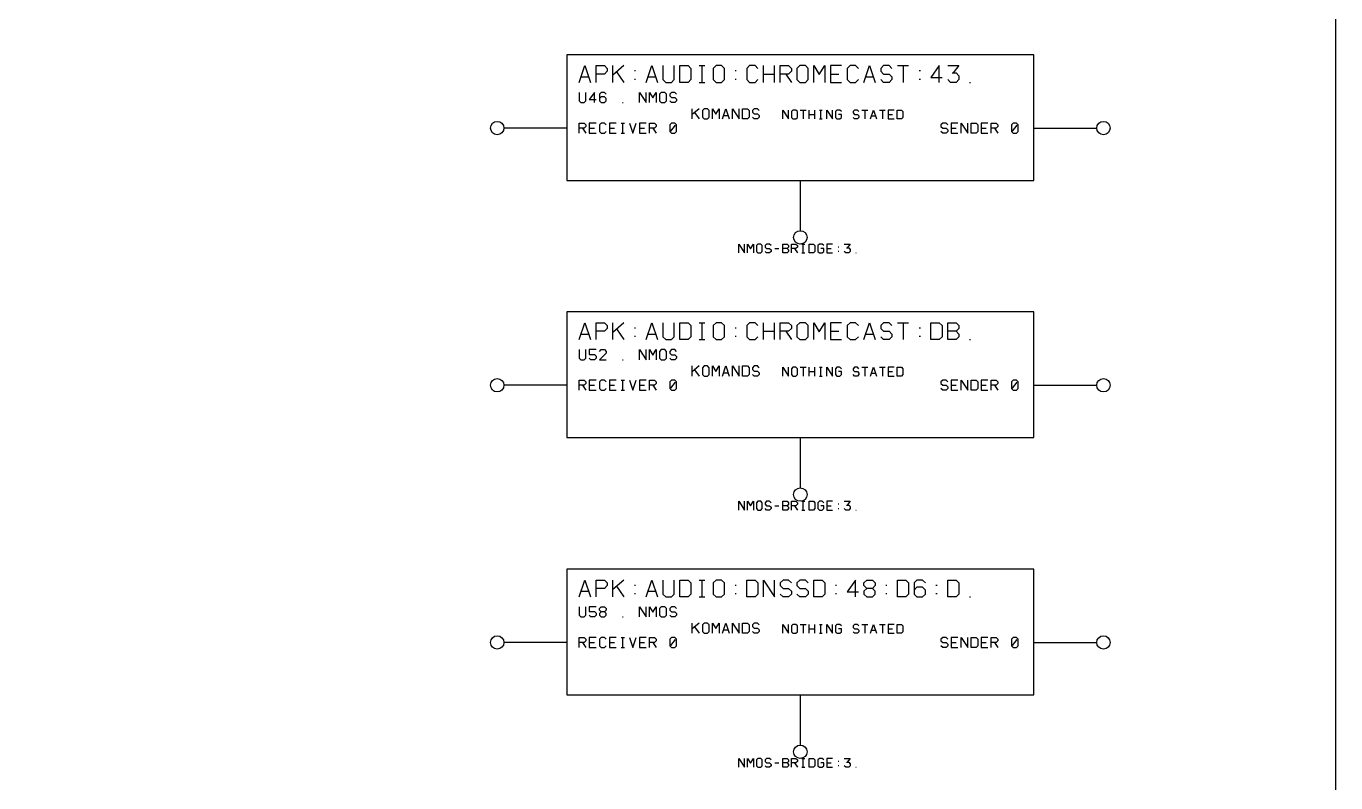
# Model space of a CAD drawing. Header units: millimetres. Extents: x 10 to 2534, y 10 to 1372.
# Drawn here: x 1223.1 to 1535.9, y 871 to 1051.6 of the extents above; entities that cross this region are included whole.
import ezdxf

# ---------------------------------------------------------------- set-up
doc = ezdxf.new("R2010")
doc.units = ezdxf.units.MM
for name, color, linetype, lineweight in [('DEVICE', 7, 'CONTINUOUS', 25), ('GROUP', 6, 'CONTINUOUS', 25), ('LABEL', 8, 'CONTINUOUS', 25), ('PANE', 250, 'CONTINUOUS', 25), ('POINT', 4, 'CONTINUOUS', 25), ('PORT_BUS', 5, 'CONTINUOUS', 25), ('PORT_IN', 3, 'CONTINUOUS', 25), ('PORT_OUT', 30, 'CONTINUOUS', 25)]:
    doc.layers.add(name, color=color, linetype=linetype, lineweight=lineweight)

msp = doc.modelspace()

# ---------------------------------------------------------------- linework, layer by layer
at = {"layer": 'DEVICE'}
for points in [[(1352.2, 1014.8), (1463.8, 1014.8), (1463.8, 1044.8), (1352.2, 1044.8)], [(1352.2, 953.4), (1463.8, 953.4), (1463.8, 983.4), (1352.2, 983.4)], [(1352.2, 892), (1463.8, 892), (1463.8, 922), (1352.2, 922)]]:
    msp.add_lwpolyline(points, close=True, dxfattribs=at)
at = {"layer": 'GROUP'}
msp.add_lwpolyline([(24, 223.4), (1535.9, 223.4), (1535.9, 1327.2), (24, 1327.2)], close=True, dxfattribs=at)
at = {"layer": 'LABEL'}
for points in [[(1355.2, 1038.2), (1356.533333, 1042.2), (1357.866667, 1038.2)], [(1359.2, 1038.2), (1359.2, 1042.2), (1361.2, 1042.2), (1361.866667, 1041.533333), (1361.866667, 1040.866667), (1361.2, 1040.2), (1359.2, 1040.2)], [(1363.2, 1038.2), (1363.2, 1042.2)], [(1365.866667, 1042.2), (1363.2, 1039.933333)], [(1371.2, 1038.2), (1372.533333, 1042.2), (1373.866667, 1038.2)], [(1375.2, 1042.2), (1375.2, 1038.866667), (1375.866667, 1038.2), (1377.2, 1038.2), (1377.866667, 1038.866667), (1377.866667, 1042.2)], [(1379.2, 1038.2), (1379.2, 1042.2), (1381.2, 1042.2), (1381.866667, 1041.533333), (1381.866667, 1038.866667), (1381.2, 1038.2), (1379.2, 1038.2)], [(1383.866667, 1042.2), (1385.2, 1042.2)], [(1384.533333, 1038.2), (1384.533333, 1042.2)], [(1387.866667, 1038.2), (1389.2, 1038.2), (1389.866667, 1038.866667), (1389.866667, 1041.533333), (1389.2, 1042.2), (1387.866667, 1042.2), (1387.2, 1041.533333), (1387.2, 1038.866667), (1387.866667, 1038.2)], [(1397.866667, 1041.533333), (1397.2, 1042.2), (1395.866667, 1042.2), (1395.2, 1041.533333), (1395.2, 1038.866667), (1395.866667, 1038.2), (1397.2, 1038.2), (1397.866667, 1038.866667)], [(1399.2, 1038.2), (1399.2, 1042.2)], [(1401.866667, 1038.2), (1401.866667, 1042.2)], [(1403.2, 1038.2), (1403.2, 1042.2), (1405.2, 1042.2), (1405.866667, 1041.533333), (1405.866667, 1040.866667), (1405.2, 1040.2), (1403.2, 1040.2)], [(1407.866667, 1038.2), (1409.2, 1038.2), (1409.866667, 1038.866667), (1409.866667, 1041.533333), (1409.2, 1042.2), (1407.866667, 1042.2), (1407.2, 1041.533333), (1407.2, 1038.866667), (1407.866667, 1038.2)], [(1411.2, 1038.2), (1411.2, 1042.2), (1412.533333, 1040.066667), (1413.866667, 1042.2), (1413.866667, 1038.2)], [(1417.866667, 1042.2), (1415.2, 1042.2), (1415.2, 1038.2), (1417.866667, 1038.2)], [(1421.866667, 1041.533333), (1421.2, 1042.2), (1419.866667, 1042.2), (1419.2, 1041.533333), (1419.2, 1038.866667), (1419.866667, 1038.2), (1421.2, 1038.2), (1421.866667, 1038.866667)], [(1423.2, 1038.2), (1424.533333, 1042.2), (1425.866667, 1038.2)], [(1429.866667, 1041.533333), (1429.2, 1042.2), (1427.866667, 1042.2), (1427.2, 1041.533333), (1427.2, 1040.866667), (1427.866667, 1040.2), (1429.2, 1040.2), (1429.866667, 1039.533333), (1429.866667, 1038.866667), (1429.2, 1038.2), (1427.866667, 1038.2), (1427.2, 1038.866667)], [(1431.2, 1042.2), (1433.866667, 1042.2)], [(1432.533333, 1042.2), (1432.533333, 1038.2)], [(1441.2, 1038.2), (1441.2, 1042.2), (1439.2, 1039.4), (1441.866667, 1039.4)], [(1443.2, 1042.2), (1445.866667, 1042.2), (1444.533333, 1040.466667)], [(1355.666667, 1039.533333), (1357.4, 1039.533333)], [(1364.133333, 1040.733333), (1365.866667, 1038.2)], [(1368.4, 1041), (1368.666667, 1041)], [(1368.4, 1039), (1368.666667, 1039)], [(1371.666667, 1039.533333), (1373.4, 1039.533333)], [(1392.4, 1041), (1392.666667, 1041)], [(1392.4, 1039), (1392.666667, 1039)], [(1399.2, 1040.2), (1401.866667, 1040.2)], [(1404.533333, 1040.2), (1405.866667, 1038.2)], [(1415.2, 1040.2), (1417.2, 1040.2)], [(1423.666667, 1039.533333), (1425.4, 1039.533333)], [(1436.4, 1041), (1436.666667, 1041)], [(1436.4, 1039), (1436.666667, 1039)], [(1444.266667, 1040.466667), (1445.2, 1040.466667), (1445.866667, 1039.8), (1445.866667, 1038.866667), (1445.2, 1038.2), (1443.866667, 1038.2), (1443.2, 1038.866667)], [(1355.2, 1035.8), (1355.2, 1033.8), (1355.6, 1033.4), (1356.4, 1033.4), (1356.8, 1033.8), (1356.8, 1035.8)], [(1358.8, 1033.4), (1358.8, 1035.8), (1357.6, 1034.12), (1359.2, 1034.12)], [(1361.6, 1035.4), (1361.2, 1035.8), (1360.4, 1035.8), (1360, 1035.4), (1360, 1033.8), (1360.4, 1033.4), (1361.2, 1033.4), (1361.6, 1033.8), (1361.6, 1034.36), (1361.2, 1034.76), (1360.4, 1034.76), (1360, 1034.36)], [(1369.6, 1033.4), (1369.6, 1035.8), (1371.2, 1033.4), (1371.2, 1035.8)], [(1372, 1033.4), (1372, 1035.8), (1372.8, 1034.52), (1373.6, 1035.8), (1373.6, 1033.4)], [(1374.8, 1033.4), (1375.6, 1033.4), (1376, 1033.8), (1376, 1035.4), (1375.6, 1035.8), (1374.8, 1035.8), (1374.4, 1035.4), (1374.4, 1033.8), (1374.8, 1033.4)], [(1378.4, 1035.4), (1378, 1035.8), (1377.2, 1035.8), (1376.8, 1035.4), (1376.8, 1035), (1377.2, 1034.6), (1378, 1034.6), (1378.4, 1034.2), (1378.4, 1033.8), (1378, 1033.4), (1377.2, 1033.4), (1376.8, 1033.8)], [(1383.866667, 1038.2), (1385.2, 1038.2)], [(1448.4, 1038.2), (1448.666667, 1038.2)], [(1365.52, 1033.4), (1365.68, 1033.4)], [(1355.2, 1026.1), (1355.2, 1028.5), (1356.4, 1028.5), (1356.8, 1028.1), (1356.8, 1027.7), (1356.4, 1027.3), (1355.2, 1027.3)], [(1356, 1027.3), (1356.8, 1026.1)], [(1359.2, 1028.5), (1357.6, 1028.5), (1357.6, 1026.1), (1359.2, 1026.1)], [(1357.6, 1027.3), (1358.8, 1027.3)], [(1361.6, 1028.1), (1361.2, 1028.5), (1360.4, 1028.5), (1360, 1028.1), (1360, 1026.5), (1360.4, 1026.1), (1361.2, 1026.1), (1361.6, 1026.5)], [(1364, 1028.5), (1362.4, 1028.5), (1362.4, 1026.1), (1364, 1026.1)], [(1362.4, 1027.3), (1363.6, 1027.3)], [(1365.2, 1028.5), (1366, 1028.5)], [(1365.2, 1026.1), (1366, 1026.1)], [(1365.6, 1026.1), (1365.6, 1028.5)], [(1367.2, 1028.5), (1368, 1026.1), (1368.8, 1028.5)], [(1371.2, 1028.5), (1369.6, 1028.5), (1369.6, 1026.1), (1371.2, 1026.1)], [(1369.6, 1027.3), (1370.8, 1027.3)], [(1372, 1026.1), (1372, 1028.5), (1373.2, 1028.5), (1373.6, 1028.1), (1373.6, 1027.7), (1373.2, 1027.3), (1372, 1027.3)], [(1372.8, 1027.3), (1373.6, 1026.1)], [(1377.2, 1026.1), (1378, 1026.1), (1378.4, 1026.5), (1378.4, 1028.1), (1378, 1028.5), (1377.2, 1028.5), (1376.8, 1028.1), (1376.8, 1026.5), (1377.2, 1026.1)], [(1377.04, 1026.58), (1378.16, 1028.02)], [(1443.2, 1028.1), (1442.8, 1028.5), (1442, 1028.5), (1441.6, 1028.1), (1441.6, 1027.7), (1442, 1027.3), (1442.8, 1027.3), (1443.2, 1026.9), (1443.2, 1026.5), (1442.8, 1026.1), (1442, 1026.1), (1441.6, 1026.5)], [(1445.6, 1028.5), (1444, 1028.5), (1444, 1026.1), (1445.6, 1026.1)], [(1444, 1027.3), (1445.2, 1027.3)], [(1446.4, 1026.1), (1446.4, 1028.5), (1448, 1026.1), (1448, 1028.5)], [(1448.8, 1026.1), (1448.8, 1028.5), (1450, 1028.5), (1450.4, 1028.1), (1450.4, 1026.5), (1450, 1026.1), (1448.8, 1026.1)], [(1452.8, 1028.5), (1451.2, 1028.5), (1451.2, 1026.1), (1452.8, 1026.1)], [(1451.2, 1027.3), (1452.4, 1027.3)], [(1453.6, 1026.1), (1453.6, 1028.5), (1454.8, 1028.5), (1455.2, 1028.1), (1455.2, 1027.7), (1454.8, 1027.3), (1453.6, 1027.3)], [(1454.4, 1027.3), (1455.2, 1026.1)], [(1458.8, 1026.1), (1459.6, 1026.1), (1460, 1026.5), (1460, 1028.1), (1459.6, 1028.5), (1458.8, 1028.5), (1458.4, 1028.1), (1458.4, 1026.5), (1458.8, 1026.1)], [(1458.64, 1026.58), (1459.76, 1028.02)], [(1393.3, 997.5), (1393.3, 999.6), (1394.7, 997.5), (1394.7, 999.6)], [(1395.4, 997.5), (1395.4, 999.6), (1396.1, 998.48), (1396.8, 999.6), (1396.8, 997.5)], [(1397.85, 997.5), (1398.55, 997.5), (1398.9, 997.85), (1398.9, 999.25), (1398.55, 999.6), (1397.85, 999.6), (1397.5, 999.25), (1397.5, 997.85), (1397.85, 997.5)], [(1401, 999.25), (1400.65, 999.6), (1399.95, 999.6), (1399.6, 999.25), (1399.6, 998.9), (1399.95, 998.55), (1400.65, 998.55), (1401, 998.2), (1401, 997.85), (1400.65, 997.5), (1399.95, 997.5), (1399.6, 997.85)], [(1401.91, 998.55), (1402.89, 998.55)], [(1403.8, 997.5), (1403.8, 999.6), (1404.85, 999.6), (1405.2, 999.25), (1405.2, 998.9), (1404.85, 998.55), (1403.8, 998.55)], [(1404.85, 998.55), (1405.2, 998.2), (1405.2, 997.85), (1404.85, 997.5), (1403.8, 997.5)], [(1405.9, 997.5), (1405.9, 999.6), (1406.95, 999.6), (1407.3, 999.25), (1407.3, 998.9), (1406.95, 998.55), (1405.9, 998.55)], [(1406.6, 998.55), (1407.3, 997.5)], [(1408.35, 999.6), (1409.05, 999.6)], [(1408.7, 997.5), (1408.7, 999.6)], [(1410.1, 997.5), (1410.1, 999.6), (1411.15, 999.6), (1411.5, 999.25), (1411.5, 997.85), (1411.15, 997.5), (1410.1, 997.5)], [(1413.6, 999.25), (1413.25, 999.6), (1412.55, 999.6), (1412.2, 999.25), (1412.2, 997.85), (1412.55, 997.5), (1413.25, 997.5), (1413.6, 997.85), (1413.6, 998.55), (1412.9, 998.55)], [(1415.7, 999.6), (1414.3, 999.6), (1414.3, 997.5), (1415.7, 997.5)], [(1414.3, 998.55), (1415.35, 998.55)], [(1417.03, 998.97), (1417.17, 998.97)], [(1417.03, 997.92), (1417.17, 997.92)], [(1418.5, 999.6), (1419.9, 999.6), (1419.2, 998.69)], [(1419.06, 998.69), (1419.55, 998.69), (1419.9, 998.34), (1419.9, 997.85), (1419.55, 997.5), (1418.85, 997.5), (1418.5, 997.85)], [(1408.35, 997.5), (1409.05, 997.5)], [(1421.23, 997.5), (1421.37, 997.5)], [(1355.2, 976.8), (1356.533333, 980.8), (1357.866667, 976.8)], [(1359.2, 976.8), (1359.2, 980.8), (1361.2, 980.8), (1361.866667, 980.133333), (1361.866667, 979.466667), (1361.2, 978.8), (1359.2, 978.8)], [(1363.2, 976.8), (1363.2, 980.8)], [(1365.866667, 980.8), (1363.2, 978.533333)], [(1364.133333, 979.333333), (1365.866667, 976.8)], [(1368.4, 979.6), (1368.666667, 979.6)], [(1371.2, 976.8), (1372.533333, 980.8), (1373.866667, 976.8)], [(1375.2, 980.8), (1375.2, 977.466667), (1375.866667, 976.8), (1377.2, 976.8), (1377.866667, 977.466667), (1377.866667, 980.8)], [(1379.2, 976.8), (1379.2, 980.8), (1381.2, 980.8), (1381.866667, 980.133333), (1381.866667, 977.466667), (1381.2, 976.8), (1379.2, 976.8)], [(1383.866667, 980.8), (1385.2, 980.8)], [(1384.533333, 976.8), (1384.533333, 980.8)], [(1387.866667, 976.8), (1389.2, 976.8), (1389.866667, 977.466667), (1389.866667, 980.133333), (1389.2, 980.8), (1387.866667, 980.8), (1387.2, 980.133333), (1387.2, 977.466667), (1387.866667, 976.8)], [(1392.4, 979.6), (1392.666667, 979.6)], [(1397.866667, 980.133333), (1397.2, 980.8), (1395.866667, 980.8), (1395.2, 980.133333), (1395.2, 977.466667), (1395.866667, 976.8), (1397.2, 976.8), (1397.866667, 977.466667)], [(1399.2, 976.8), (1399.2, 980.8)], [(1401.866667, 976.8), (1401.866667, 980.8)], [(1403.2, 976.8), (1403.2, 980.8), (1405.2, 980.8), (1405.866667, 980.133333), (1405.866667, 979.466667), (1405.2, 978.8), (1403.2, 978.8)], [(1407.866667, 976.8), (1409.2, 976.8), (1409.866667, 977.466667), (1409.866667, 980.133333), (1409.2, 980.8), (1407.866667, 980.8), (1407.2, 980.133333), (1407.2, 977.466667), (1407.866667, 976.8)], [(1411.2, 976.8), (1411.2, 980.8), (1412.533333, 978.666667), (1413.866667, 980.8), (1413.866667, 976.8)], [(1417.866667, 980.8), (1415.2, 980.8), (1415.2, 976.8), (1417.866667, 976.8)], [(1421.866667, 980.133333), (1421.2, 980.8), (1419.866667, 980.8), (1419.2, 980.133333), (1419.2, 977.466667), (1419.866667, 976.8), (1421.2, 976.8), (1421.866667, 977.466667)], [(1423.2, 976.8), (1424.533333, 980.8), (1425.866667, 976.8)], [(1429.866667, 980.133333), (1429.2, 980.8), (1427.866667, 980.8), (1427.2, 980.133333), (1427.2, 979.466667), (1427.866667, 978.8), (1429.2, 978.8), (1429.866667, 978.133333), (1429.866667, 977.466667), (1429.2, 976.8), (1427.866667, 976.8), (1427.2, 977.466667)], [(1431.2, 980.8), (1433.866667, 980.8)], [(1432.533333, 980.8), (1432.533333, 976.8)], [(1436.4, 979.6), (1436.666667, 979.6)], [(1439.2, 976.8), (1439.2, 980.8), (1441.2, 980.8), (1441.866667, 980.133333), (1441.866667, 977.466667), (1441.2, 976.8), (1439.2, 976.8)], [(1443.2, 976.8), (1443.2, 980.8), (1445.2, 980.8), (1445.866667, 980.133333), (1445.866667, 979.466667), (1445.2, 978.8), (1443.2, 978.8)], [(1355.666667, 978.133333), (1357.4, 978.133333)], [(1368.4, 977.6), (1368.666667, 977.6)], [(1371.666667, 978.133333), (1373.4, 978.133333)], [(1383.866667, 976.8), (1385.2, 976.8)], [(1392.4, 977.6), (1392.666667, 977.6)], [(1399.2, 978.8), (1401.866667, 978.8)], [(1404.533333, 978.8), (1405.866667, 976.8)], [(1415.2, 978.8), (1417.2, 978.8)], [(1423.666667, 978.133333), (1425.4, 978.133333)], [(1436.4, 977.6), (1436.666667, 977.6)], [(1445.2, 978.8), (1445.866667, 978.133333), (1445.866667, 977.466667), (1445.2, 976.8), (1443.2, 976.8)], [(1448.4, 976.8), (1448.666667, 976.8)], [(1355.2, 974.4), (1355.2, 972.4), (1355.6, 972), (1356.4, 972), (1356.8, 972.4), (1356.8, 974.4)], [(1359.2, 974.4), (1357.6, 974.4), (1357.6, 973.28), (1358.8, 973.28), (1359.2, 972.88), (1359.2, 972.4), (1358.8, 972), (1358, 972), (1357.6, 972.4)], [(1360, 974), (1360.4, 974.4), (1361.2, 974.4), (1361.6, 974), (1361.6, 973.6), (1360, 972), (1361.6, 972)], [(1369.6, 972), (1369.6, 974.4), (1371.2, 972), (1371.2, 974.4)], [(1372, 972), (1372, 974.4), (1372.8, 973.12), (1373.6, 974.4), (1373.6, 972)], [(1374.8, 972), (1375.6, 972), (1376, 972.4), (1376, 974), (1375.6, 974.4), (1374.8, 974.4), (1374.4, 974), (1374.4, 972.4), (1374.8, 972)], [(1378.4, 974), (1378, 974.4), (1377.2, 974.4), (1376.8, 974), (1376.8, 973.6), (1377.2, 973.2), (1378, 973.2), (1378.4, 972.8), (1378.4, 972.4), (1378, 972), (1377.2, 972), (1376.8, 972.4)], [(1365.52, 972), (1365.68, 972)], [(1355.2, 964.7), (1355.2, 967.1), (1356.4, 967.1), (1356.8, 966.7), (1356.8, 966.3), (1356.4, 965.9), (1355.2, 965.9)], [(1359.2, 967.1), (1357.6, 967.1), (1357.6, 964.7), (1359.2, 964.7)], [(1361.6, 966.7), (1361.2, 967.1), (1360.4, 967.1), (1360, 966.7), (1360, 965.1), (1360.4, 964.7), (1361.2, 964.7), (1361.6, 965.1)], [(1364, 967.1), (1362.4, 967.1), (1362.4, 964.7), (1364, 964.7)], [(1365.2, 967.1), (1366, 967.1)], [(1365.6, 964.7), (1365.6, 967.1)], [(1367.2, 967.1), (1368, 964.7), (1368.8, 967.1)], [(1371.2, 967.1), (1369.6, 967.1), (1369.6, 964.7), (1371.2, 964.7)], [(1372, 964.7), (1372, 967.1), (1373.2, 967.1), (1373.6, 966.7), (1373.6, 966.3), (1373.2, 965.9), (1372, 965.9)], [(1377.2, 964.7), (1378, 964.7), (1378.4, 965.1), (1378.4, 966.7), (1378, 967.1), (1377.2, 967.1), (1376.8, 966.7), (1376.8, 965.1), (1377.2, 964.7)], [(1377.04, 965.18), (1378.16, 966.62)], [(1443.2, 966.7), (1442.8, 967.1), (1442, 967.1), (1441.6, 966.7), (1441.6, 966.3), (1442, 965.9), (1442.8, 965.9), (1443.2, 965.5), (1443.2, 965.1), (1442.8, 964.7), (1442, 964.7), (1441.6, 965.1)], [(1445.6, 967.1), (1444, 967.1), (1444, 964.7), (1445.6, 964.7)], [(1446.4, 964.7), (1446.4, 967.1), (1448, 964.7), (1448, 967.1)], [(1448.8, 964.7), (1448.8, 967.1), (1450, 967.1), (1450.4, 966.7), (1450.4, 965.1), (1450, 964.7), (1448.8, 964.7)], [(1452.8, 967.1), (1451.2, 967.1), (1451.2, 964.7), (1452.8, 964.7)], [(1453.6, 964.7), (1453.6, 967.1), (1454.8, 967.1), (1455.2, 966.7), (1455.2, 966.3), (1454.8, 965.9), (1453.6, 965.9)], [(1458.8, 964.7), (1459.6, 964.7), (1460, 965.1), (1460, 966.7), (1459.6, 967.1), (1458.8, 967.1), (1458.4, 966.7), (1458.4, 965.1), (1458.8, 964.7)], [(1458.64, 965.18), (1459.76, 966.62)], [(1356, 965.9), (1356.8, 964.7)], [(1357.6, 965.9), (1358.8, 965.9)], [(1362.4, 965.9), (1363.6, 965.9)], [(1365.2, 964.7), (1366, 964.7)], [(1369.6, 965.9), (1370.8, 965.9)], [(1372.8, 965.9), (1373.6, 964.7)], [(1444, 965.9), (1445.2, 965.9)], [(1451.2, 965.9), (1452.4, 965.9)], [(1454.4, 965.9), (1455.2, 964.7)], [(1393.3, 936.1), (1393.3, 938.2), (1394.7, 936.1), (1394.7, 938.2)], [(1395.4, 936.1), (1395.4, 938.2), (1396.1, 937.08), (1396.8, 938.2), (1396.8, 936.1)], [(1397.85, 936.1), (1398.55, 936.1), (1398.9, 936.45), (1398.9, 937.85), (1398.55, 938.2), (1397.85, 938.2), (1397.5, 937.85), (1397.5, 936.45), (1397.85, 936.1)], [(1401, 937.85), (1400.65, 938.2), (1399.95, 938.2), (1399.6, 937.85), (1399.6, 937.5), (1399.95, 937.15), (1400.65, 937.15), (1401, 936.8), (1401, 936.45), (1400.65, 936.1), (1399.95, 936.1), (1399.6, 936.45)], [(1401.91, 937.15), (1402.89, 937.15)], [(1403.8, 936.1), (1403.8, 938.2), (1404.85, 938.2), (1405.2, 937.85), (1405.2, 937.5), (1404.85, 937.15), (1403.8, 937.15)], [(1404.85, 937.15), (1405.2, 936.8), (1405.2, 936.45), (1404.85, 936.1), (1403.8, 936.1)], [(1405.9, 936.1), (1405.9, 938.2), (1406.95, 938.2), (1407.3, 937.85), (1407.3, 937.5), (1406.95, 937.15), (1405.9, 937.15)], [(1406.6, 937.15), (1407.3, 936.1)], [(1408.35, 938.2), (1409.05, 938.2)], [(1408.35, 936.1), (1409.05, 936.1)], [(1408.7, 936.1), (1408.7, 938.2)], [(1410.1, 936.1), (1410.1, 938.2), (1411.15, 938.2), (1411.5, 937.85), (1411.5, 936.45), (1411.15, 936.1), (1410.1, 936.1)], [(1413.6, 937.85), (1413.25, 938.2), (1412.55, 938.2), (1412.2, 937.85), (1412.2, 936.45), (1412.55, 936.1), (1413.25, 936.1), (1413.6, 936.45), (1413.6, 937.15), (1412.9, 937.15)], [(1415.7, 938.2), (1414.3, 938.2), (1414.3, 936.1), (1415.7, 936.1)], [(1414.3, 937.15), (1415.35, 937.15)], [(1417.03, 937.57), (1417.17, 937.57)], [(1417.03, 936.52), (1417.17, 936.52)], [(1418.5, 938.2), (1419.9, 938.2), (1419.2, 937.29)], [(1419.06, 937.29), (1419.55, 937.29), (1419.9, 936.94), (1419.9, 936.45), (1419.55, 936.1), (1418.85, 936.1), (1418.5, 936.45)], [(1421.23, 936.1), (1421.37, 936.1)], [(1355.2, 915.4), (1356.533333, 919.4), (1357.866667, 915.4)], [(1355.666667, 916.733333), (1357.4, 916.733333)], [(1359.2, 915.4), (1359.2, 919.4), (1361.2, 919.4), (1361.866667, 918.733333), (1361.866667, 918.066667), (1361.2, 917.4), (1359.2, 917.4)], [(1363.2, 915.4), (1363.2, 919.4)], [(1365.866667, 919.4), (1363.2, 917.133333)], [(1364.133333, 917.933333), (1365.866667, 915.4)], [(1368.4, 918.2), (1368.666667, 918.2)], [(1371.2, 915.4), (1372.533333, 919.4), (1373.866667, 915.4)], [(1371.666667, 916.733333), (1373.4, 916.733333)], [(1375.2, 919.4), (1375.2, 916.066667), (1375.866667, 915.4), (1377.2, 915.4), (1377.866667, 916.066667), (1377.866667, 919.4)], [(1379.2, 915.4), (1379.2, 919.4), (1381.2, 919.4), (1381.866667, 918.733333), (1381.866667, 916.066667), (1381.2, 915.4), (1379.2, 915.4)], [(1383.866667, 919.4), (1385.2, 919.4)], [(1384.533333, 915.4), (1384.533333, 919.4)], [(1387.866667, 915.4), (1389.2, 915.4), (1389.866667, 916.066667), (1389.866667, 918.733333), (1389.2, 919.4), (1387.866667, 919.4), (1387.2, 918.733333), (1387.2, 916.066667), (1387.866667, 915.4)], [(1392.4, 918.2), (1392.666667, 918.2)], [(1395.2, 915.4), (1395.2, 919.4), (1397.2, 919.4), (1397.866667, 918.733333), (1397.866667, 916.066667), (1397.2, 915.4), (1395.2, 915.4)], [(1399.2, 915.4), (1399.2, 919.4), (1401.866667, 915.4), (1401.866667, 919.4)], [(1405.866667, 918.733333), (1405.2, 919.4), (1403.866667, 919.4), (1403.2, 918.733333), (1403.2, 918.066667), (1403.866667, 917.4), (1405.2, 917.4), (1405.866667, 916.733333), (1405.866667, 916.066667), (1405.2, 915.4), (1403.866667, 915.4), (1403.2, 916.066667)], [(1409.866667, 918.733333), (1409.2, 919.4), (1407.866667, 919.4), (1407.2, 918.733333), (1407.2, 918.066667), (1407.866667, 917.4), (1409.2, 917.4), (1409.866667, 916.733333), (1409.866667, 916.066667), (1409.2, 915.4), (1407.866667, 915.4), (1407.2, 916.066667)], [(1411.2, 915.4), (1411.2, 919.4), (1413.2, 919.4), (1413.866667, 918.733333), (1413.866667, 916.066667), (1413.2, 915.4), (1411.2, 915.4)], [(1416.4, 918.2), (1416.666667, 918.2)], [(1421.2, 915.4), (1421.2, 919.4), (1419.2, 916.6), (1421.866667, 916.6)], [(1423.866667, 917.4), (1423.2, 918.066667), (1423.2, 918.733333), (1423.866667, 919.4), (1425.2, 919.4), (1425.866667, 918.733333), (1425.866667, 918.066667), (1425.2, 917.4), (1423.866667, 917.4), (1423.2, 916.733333), (1423.2, 916.066667), (1423.866667, 915.4), (1425.2, 915.4), (1425.866667, 916.066667), (1425.866667, 916.733333), (1425.2, 917.4)], [(1428.4, 918.2), (1428.666667, 918.2)], [(1431.2, 915.4), (1431.2, 919.4), (1433.2, 919.4), (1433.866667, 918.733333), (1433.866667, 916.066667), (1433.2, 915.4), (1431.2, 915.4)], [(1437.866667, 918.733333), (1437.2, 919.4), (1435.866667, 919.4), (1435.2, 918.733333), (1435.2, 916.066667), (1435.866667, 915.4), (1437.2, 915.4), (1437.866667, 916.066667), (1437.866667, 917), (1437.2, 917.666667), (1435.866667, 917.666667), (1435.2, 917)], [(1440.4, 918.2), (1440.666667, 918.2)], [(1443.2, 915.4), (1443.2, 919.4), (1445.2, 919.4), (1445.866667, 918.733333), (1445.866667, 916.066667), (1445.2, 915.4), (1443.2, 915.4)], [(1368.4, 916.2), (1368.666667, 916.2)], [(1383.866667, 915.4), (1385.2, 915.4)], [(1392.4, 916.2), (1392.666667, 916.2)], [(1416.4, 916.2), (1416.666667, 916.2)], [(1428.4, 916.2), (1428.666667, 916.2)], [(1440.4, 916.2), (1440.666667, 916.2)], [(1448.4, 915.4), (1448.666667, 915.4)], [(1355.2, 913), (1355.2, 911), (1355.6, 910.6), (1356.4, 910.6), (1356.8, 911), (1356.8, 913)], [(1359.2, 913), (1357.6, 913), (1357.6, 911.88), (1358.8, 911.88), (1359.2, 911.48), (1359.2, 911), (1358.8, 910.6), (1358, 910.6), (1357.6, 911)], [(1360.4, 911.8), (1360, 912.2), (1360, 912.6), (1360.4, 913), (1361.2, 913), (1361.6, 912.6), (1361.6, 912.2), (1361.2, 911.8), (1360.4, 911.8), (1360, 911.4), (1360, 911), (1360.4, 910.6), (1361.2, 910.6), (1361.6, 911), (1361.6, 911.4), (1361.2, 911.8)], [(1365.52, 910.6), (1365.68, 910.6)], [(1369.6, 910.6), (1369.6, 913), (1371.2, 910.6), (1371.2, 913)], [(1372, 910.6), (1372, 913), (1372.8, 911.72), (1373.6, 913), (1373.6, 910.6)], [(1374.8, 910.6), (1375.6, 910.6), (1376, 911), (1376, 912.6), (1375.6, 913), (1374.8, 913), (1374.4, 912.6), (1374.4, 911), (1374.8, 910.6)], [(1378.4, 912.6), (1378, 913), (1377.2, 913), (1376.8, 912.6), (1376.8, 912.2), (1377.2, 911.8), (1378, 911.8), (1378.4, 911.4), (1378.4, 911), (1378, 910.6), (1377.2, 910.6), (1376.8, 911)], [(1355.2, 903.3), (1355.2, 905.7), (1356.4, 905.7), (1356.8, 905.3), (1356.8, 904.9), (1356.4, 904.5), (1355.2, 904.5)], [(1356, 904.5), (1356.8, 903.3)], [(1359.2, 905.7), (1357.6, 905.7), (1357.6, 903.3), (1359.2, 903.3)], [(1357.6, 904.5), (1358.8, 904.5)], [(1361.6, 905.3), (1361.2, 905.7), (1360.4, 905.7), (1360, 905.3), (1360, 903.7), (1360.4, 903.3), (1361.2, 903.3), (1361.6, 903.7)], [(1364, 905.7), (1362.4, 905.7), (1362.4, 903.3), (1364, 903.3)], [(1362.4, 904.5), (1363.6, 904.5)], [(1365.2, 905.7), (1366, 905.7)], [(1365.6, 903.3), (1365.6, 905.7)], [(1367.2, 905.7), (1368, 903.3), (1368.8, 905.7)], [(1371.2, 905.7), (1369.6, 905.7), (1369.6, 903.3), (1371.2, 903.3)], [(1369.6, 904.5), (1370.8, 904.5)], [(1372, 903.3), (1372, 905.7), (1373.2, 905.7), (1373.6, 905.3), (1373.6, 904.9), (1373.2, 904.5), (1372, 904.5)], [(1372.8, 904.5), (1373.6, 903.3)], [(1377.2, 903.3), (1378, 903.3), (1378.4, 903.7), (1378.4, 905.3), (1378, 905.7), (1377.2, 905.7), (1376.8, 905.3), (1376.8, 903.7), (1377.2, 903.3)], [(1377.04, 903.78), (1378.16, 905.22)], [(1443.2, 905.3), (1442.8, 905.7), (1442, 905.7), (1441.6, 905.3), (1441.6, 904.9), (1442, 904.5), (1442.8, 904.5), (1443.2, 904.1), (1443.2, 903.7), (1442.8, 903.3), (1442, 903.3), (1441.6, 903.7)], [(1445.6, 905.7), (1444, 905.7), (1444, 903.3), (1445.6, 903.3)], [(1444, 904.5), (1445.2, 904.5)], [(1446.4, 903.3), (1446.4, 905.7), (1448, 903.3), (1448, 905.7)], [(1448.8, 903.3), (1448.8, 905.7), (1450, 905.7), (1450.4, 905.3), (1450.4, 903.7), (1450, 903.3), (1448.8, 903.3)], [(1452.8, 905.7), (1451.2, 905.7), (1451.2, 903.3), (1452.8, 903.3)], [(1451.2, 904.5), (1452.4, 904.5)], [(1453.6, 903.3), (1453.6, 905.7), (1454.8, 905.7), (1455.2, 905.3), (1455.2, 904.9), (1454.8, 904.5), (1453.6, 904.5)], [(1454.4, 904.5), (1455.2, 903.3)], [(1458.8, 903.3), (1459.6, 903.3), (1460, 903.7), (1460, 905.3), (1459.6, 905.7), (1458.8, 905.7), (1458.4, 905.3), (1458.4, 903.7), (1458.8, 903.3)], [(1458.64, 903.78), (1459.76, 905.22)], [(1365.2, 903.3), (1366, 903.3)], [(1393.3, 874.7), (1393.3, 876.8), (1394.7, 874.7), (1394.7, 876.8)], [(1395.4, 874.7), (1395.4, 876.8), (1396.1, 875.68), (1396.8, 876.8), (1396.8, 874.7)], [(1397.85, 874.7), (1398.55, 874.7), (1398.9, 875.05), (1398.9, 876.45), (1398.55, 876.8), (1397.85, 876.8), (1397.5, 876.45), (1397.5, 875.05), (1397.85, 874.7)], [(1401, 876.45), (1400.65, 876.8), (1399.95, 876.8), (1399.6, 876.45), (1399.6, 876.1), (1399.95, 875.75), (1400.65, 875.75), (1401, 875.4), (1401, 875.05), (1400.65, 874.7), (1399.95, 874.7), (1399.6, 875.05)], [(1403.8, 874.7), (1403.8, 876.8), (1404.85, 876.8), (1405.2, 876.45), (1405.2, 876.1), (1404.85, 875.75), (1403.8, 875.75)], [(1405.9, 874.7), (1405.9, 876.8), (1406.95, 876.8), (1407.3, 876.45), (1407.3, 876.1), (1406.95, 875.75), (1405.9, 875.75)], [(1408.35, 876.8), (1409.05, 876.8)], [(1408.7, 874.7), (1408.7, 876.8)], [(1410.1, 874.7), (1410.1, 876.8), (1411.15, 876.8), (1411.5, 876.45), (1411.5, 875.05), (1411.15, 874.7), (1410.1, 874.7)], [(1413.6, 876.45), (1413.25, 876.8), (1412.55, 876.8), (1412.2, 876.45), (1412.2, 875.05), (1412.55, 874.7), (1413.25, 874.7), (1413.6, 875.05), (1413.6, 875.75), (1412.9, 875.75)], [(1415.7, 876.8), (1414.3, 876.8), (1414.3, 874.7), (1415.7, 874.7)], [(1417.03, 876.17), (1417.17, 876.17)], [(1418.5, 876.8), (1419.9, 876.8), (1419.2, 875.89)], [(1419.06, 875.89), (1419.55, 875.89), (1419.9, 875.54), (1419.9, 875.05), (1419.55, 874.7), (1418.85, 874.7), (1418.5, 875.05)], [(1401.91, 875.75), (1402.89, 875.75)], [(1404.85, 875.75), (1405.2, 875.4), (1405.2, 875.05), (1404.85, 874.7), (1403.8, 874.7)], [(1406.6, 875.75), (1407.3, 874.7)], [(1408.35, 874.7), (1409.05, 874.7)], [(1414.3, 875.75), (1415.35, 875.75)], [(1417.03, 875.12), (1417.17, 875.12)], [(1421.23, 874.7), (1421.37, 874.7)]]:
    msp.add_lwpolyline(points, dxfattribs=at)
at = {"layer": 'PANE'}
for points in [[(1382.2, 1029.5), (1382.2, 1031.9)], [(1383.8, 1031.9), (1382.2, 1030.54)], [(1382.76, 1031.02), (1383.8, 1029.5)], [(1385, 1029.5), (1385.8, 1029.5), (1386.2, 1029.9), (1386.2, 1031.5), (1385.8, 1031.9), (1385, 1031.9), (1384.6, 1031.5), (1384.6, 1029.9), (1385, 1029.5)], [(1387, 1029.5), (1387, 1031.9), (1387.8, 1030.62), (1388.6, 1031.9), (1388.6, 1029.5)], [(1389.4, 1029.5), (1390.2, 1031.9), (1391, 1029.5)], [(1389.68, 1030.3), (1390.72, 1030.3)], [(1391.8, 1029.5), (1391.8, 1031.9), (1393.4, 1029.5), (1393.4, 1031.9)], [(1394.2, 1029.5), (1394.2, 1031.9), (1395.4, 1031.9), (1395.8, 1031.5), (1395.8, 1029.9), (1395.4, 1029.5), (1394.2, 1029.5)], [(1398.2, 1031.5), (1397.8, 1031.9), (1397, 1031.9), (1396.6, 1031.5), (1396.6, 1031.1), (1397, 1030.7), (1397.8, 1030.7), (1398.2, 1030.3), (1398.2, 1029.9), (1397.8, 1029.5), (1397, 1029.5), (1396.6, 1029.9)], [(1403.8, 1029.5), (1403.8, 1031.6), (1405.2, 1029.5), (1405.2, 1031.6)], [(1406.25, 1029.5), (1406.95, 1029.5), (1407.3, 1029.85), (1407.3, 1031.25), (1406.95, 1031.6), (1406.25, 1031.6), (1405.9, 1031.25), (1405.9, 1029.85), (1406.25, 1029.5)], [(1408, 1031.6), (1409.4, 1031.6)], [(1408.7, 1031.6), (1408.7, 1029.5)], [(1410.1, 1029.5), (1410.1, 1031.6)], [(1410.1, 1030.55), (1411.5, 1030.55)], [(1411.5, 1029.5), (1411.5, 1031.6)], [(1412.55, 1031.6), (1413.25, 1031.6)], [(1412.55, 1029.5), (1413.25, 1029.5)], [(1412.9, 1029.5), (1412.9, 1031.6)], [(1414.3, 1029.5), (1414.3, 1031.6), (1415.7, 1029.5), (1415.7, 1031.6)], [(1417.8, 1031.25), (1417.45, 1031.6), (1416.75, 1031.6), (1416.4, 1031.25), (1416.4, 1029.85), (1416.75, 1029.5), (1417.45, 1029.5), (1417.8, 1029.85), (1417.8, 1030.55), (1417.1, 1030.55)], [(1422, 1031.25), (1421.65, 1031.6), (1420.95, 1031.6), (1420.6, 1031.25), (1420.6, 1030.9), (1420.95, 1030.55), (1421.65, 1030.55), (1422, 1030.2), (1422, 1029.85), (1421.65, 1029.5), (1420.95, 1029.5), (1420.6, 1029.85)], [(1422.7, 1031.6), (1424.1, 1031.6)], [(1423.4, 1031.6), (1423.4, 1029.5)], [(1424.8, 1029.5), (1425.5, 1031.6), (1426.2, 1029.5)], [(1425.045, 1030.2), (1425.955, 1030.2)], [(1426.9, 1031.6), (1428.3, 1031.6)], [(1427.6, 1031.6), (1427.6, 1029.5)], [(1430.4, 1031.6), (1429, 1031.6), (1429, 1029.5), (1430.4, 1029.5)], [(1429, 1030.55), (1430.05, 1030.55)], [(1431.1, 1029.5), (1431.1, 1031.6), (1432.15, 1031.6), (1432.5, 1031.25), (1432.5, 1029.85), (1432.15, 1029.5), (1431.1, 1029.5)], [(1382.2, 968.1), (1382.2, 970.5)], [(1383.8, 970.5), (1382.2, 969.14)], [(1385, 968.1), (1385.8, 968.1), (1386.2, 968.5), (1386.2, 970.1), (1385.8, 970.5), (1385, 970.5), (1384.6, 970.1), (1384.6, 968.5), (1385, 968.1)], [(1387, 968.1), (1387, 970.5), (1387.8, 969.22), (1388.6, 970.5), (1388.6, 968.1)], [(1389.4, 968.1), (1390.2, 970.5), (1391, 968.1)], [(1391.8, 968.1), (1391.8, 970.5), (1393.4, 968.1), (1393.4, 970.5)], [(1394.2, 968.1), (1394.2, 970.5), (1395.4, 970.5), (1395.8, 970.1), (1395.8, 968.5), (1395.4, 968.1), (1394.2, 968.1)], [(1398.2, 970.1), (1397.8, 970.5), (1397, 970.5), (1396.6, 970.1), (1396.6, 969.7), (1397, 969.3), (1397.8, 969.3), (1398.2, 968.9), (1398.2, 968.5), (1397.8, 968.1), (1397, 968.1), (1396.6, 968.5)], [(1403.8, 968.1), (1403.8, 970.2), (1405.2, 968.1), (1405.2, 970.2)], [(1406.25, 968.1), (1406.95, 968.1), (1407.3, 968.45), (1407.3, 969.85), (1406.95, 970.2), (1406.25, 970.2), (1405.9, 969.85), (1405.9, 968.45), (1406.25, 968.1)], [(1408, 970.2), (1409.4, 970.2)], [(1408.7, 970.2), (1408.7, 968.1)], [(1410.1, 968.1), (1410.1, 970.2)], [(1411.5, 968.1), (1411.5, 970.2)], [(1412.55, 970.2), (1413.25, 970.2)], [(1412.9, 968.1), (1412.9, 970.2)], [(1414.3, 968.1), (1414.3, 970.2), (1415.7, 968.1), (1415.7, 970.2)], [(1417.8, 969.85), (1417.45, 970.2), (1416.75, 970.2), (1416.4, 969.85), (1416.4, 968.45), (1416.75, 968.1), (1417.45, 968.1), (1417.8, 968.45), (1417.8, 969.15), (1417.1, 969.15)], [(1422, 969.85), (1421.65, 970.2), (1420.95, 970.2), (1420.6, 969.85), (1420.6, 969.5), (1420.95, 969.15), (1421.65, 969.15), (1422, 968.8), (1422, 968.45), (1421.65, 968.1), (1420.95, 968.1), (1420.6, 968.45)], [(1422.7, 970.2), (1424.1, 970.2)], [(1423.4, 970.2), (1423.4, 968.1)], [(1424.8, 968.1), (1425.5, 970.2), (1426.2, 968.1)], [(1426.9, 970.2), (1428.3, 970.2)], [(1427.6, 970.2), (1427.6, 968.1)], [(1430.4, 970.2), (1429, 970.2), (1429, 968.1), (1430.4, 968.1)], [(1431.1, 968.1), (1431.1, 970.2), (1432.15, 970.2), (1432.5, 969.85), (1432.5, 968.45), (1432.15, 968.1), (1431.1, 968.1)], [(1382.76, 969.62), (1383.8, 968.1)], [(1389.68, 968.9), (1390.72, 968.9)], [(1410.1, 969.15), (1411.5, 969.15)], [(1412.55, 968.1), (1413.25, 968.1)], [(1425.045, 968.8), (1425.955, 968.8)], [(1429, 969.15), (1430.05, 969.15)], [(1382.2, 906.7), (1382.2, 909.1)], [(1383.8, 909.1), (1382.2, 907.74)], [(1382.76, 908.22), (1383.8, 906.7)], [(1385, 906.7), (1385.8, 906.7), (1386.2, 907.1), (1386.2, 908.7), (1385.8, 909.1), (1385, 909.1), (1384.6, 908.7), (1384.6, 907.1), (1385, 906.7)], [(1387, 906.7), (1387, 909.1), (1387.8, 907.82), (1388.6, 909.1), (1388.6, 906.7)], [(1389.4, 906.7), (1390.2, 909.1), (1391, 906.7)], [(1389.68, 907.5), (1390.72, 907.5)], [(1391.8, 906.7), (1391.8, 909.1), (1393.4, 906.7), (1393.4, 909.1)], [(1394.2, 906.7), (1394.2, 909.1), (1395.4, 909.1), (1395.8, 908.7), (1395.8, 907.1), (1395.4, 906.7), (1394.2, 906.7)], [(1398.2, 908.7), (1397.8, 909.1), (1397, 909.1), (1396.6, 908.7), (1396.6, 908.3), (1397, 907.9), (1397.8, 907.9), (1398.2, 907.5), (1398.2, 907.1), (1397.8, 906.7), (1397, 906.7), (1396.6, 907.1)], [(1403.8, 906.7), (1403.8, 908.8), (1405.2, 906.7), (1405.2, 908.8)], [(1406.25, 906.7), (1406.95, 906.7), (1407.3, 907.05), (1407.3, 908.45), (1406.95, 908.8), (1406.25, 908.8), (1405.9, 908.45), (1405.9, 907.05), (1406.25, 906.7)], [(1408, 908.8), (1409.4, 908.8)], [(1408.7, 908.8), (1408.7, 906.7)], [(1410.1, 906.7), (1410.1, 908.8)], [(1410.1, 907.75), (1411.5, 907.75)], [(1411.5, 906.7), (1411.5, 908.8)], [(1412.55, 908.8), (1413.25, 908.8)], [(1412.9, 906.7), (1412.9, 908.8)], [(1414.3, 906.7), (1414.3, 908.8), (1415.7, 906.7), (1415.7, 908.8)], [(1417.8, 908.45), (1417.45, 908.8), (1416.75, 908.8), (1416.4, 908.45), (1416.4, 907.05), (1416.75, 906.7), (1417.45, 906.7), (1417.8, 907.05), (1417.8, 907.75), (1417.1, 907.75)], [(1422, 908.45), (1421.65, 908.8), (1420.95, 908.8), (1420.6, 908.45), (1420.6, 908.1), (1420.95, 907.75), (1421.65, 907.75), (1422, 907.4), (1422, 907.05), (1421.65, 906.7), (1420.95, 906.7), (1420.6, 907.05)], [(1422.7, 908.8), (1424.1, 908.8)], [(1423.4, 908.8), (1423.4, 906.7)], [(1424.8, 906.7), (1425.5, 908.8), (1426.2, 906.7)], [(1425.045, 907.4), (1425.955, 907.4)], [(1426.9, 908.8), (1428.3, 908.8)], [(1427.6, 908.8), (1427.6, 906.7)], [(1430.4, 908.8), (1429, 908.8), (1429, 906.7), (1430.4, 906.7)], [(1429, 907.75), (1430.05, 907.75)], [(1431.1, 906.7), (1431.1, 908.8), (1432.15, 908.8), (1432.5, 908.45), (1432.5, 907.05), (1432.15, 906.7), (1431.1, 906.7)], [(1412.55, 906.7), (1413.25, 906.7)]]:
    msp.add_lwpolyline(points, dxfattribs=at)
at = {"layer": 'POINT'}
for centre in [(1335.6, 1027.3), (1480.4, 1027.3), (1408, 1001.2), (1335.6, 965.9), (1480.4, 965.9), (1408, 939.8), (1335.6, 904.5), (1480.4, 904.5), (1408, 878.4)]:
    msp.add_circle(centre, 1.6, dxfattribs=at)
at = {"layer": 'PORT_BUS'}
for p, q in [((1408, 1014.8), (1408, 1002.8)), ((1408, 953.4), (1408, 941.4)), ((1408, 892), (1408, 880))]:
    msp.add_line(p, q, dxfattribs=at)
at = {"layer": 'PORT_IN'}
for p, q in [((1352.2, 1027.3), (1337.2, 1027.3)), ((1352.2, 965.9), (1337.2, 965.9)), ((1352.2, 904.5), (1337.2, 904.5))]:
    msp.add_line(p, q, dxfattribs=at)
at = {"layer": 'PORT_OUT'}
for p, q in [((1463.8, 1027.3), (1478.8, 1027.3)), ((1463.8, 965.9), (1478.8, 965.9)), ((1463.8, 904.5), (1478.8, 904.5))]:
    msp.add_line(p, q, dxfattribs=at)

doc.saveas('drawing.dxf')
